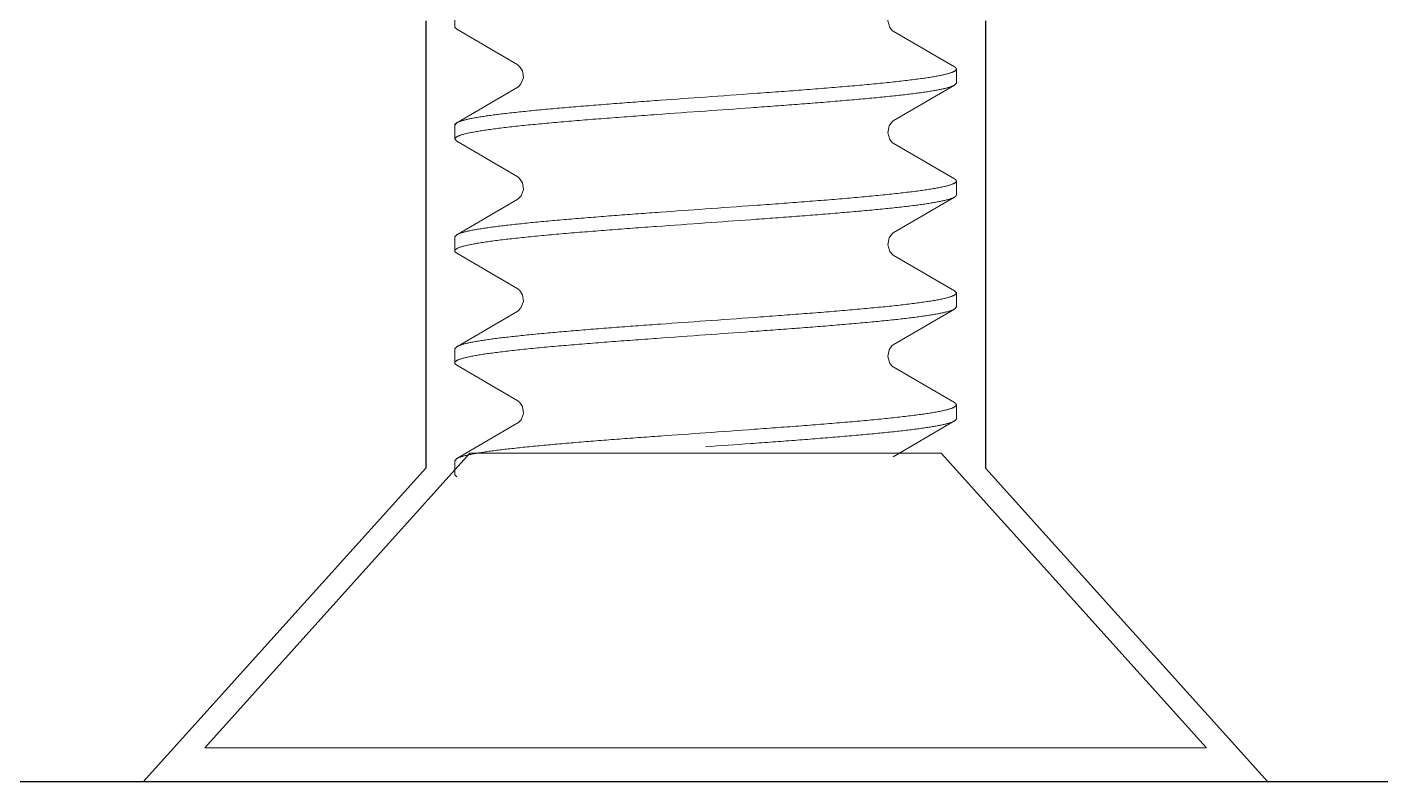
# Model space of a CAD drawing. Header units: inches. Extents: x -1.8 to 19, y -6.6 to 16.3.
# Drawn here: x 11.22 to 11.5223, y 10 to 10.1686 of the extents above; entities that cross this region are included whole.
import ezdxf

# ---------------------------------------------------------------- set-up
doc = ezdxf.new("R2010")
doc.units = ezdxf.units.IN
doc.header["$MEASUREMENT"] = 0
for name, color, linetype, lineweight, true_color in [('hardware', 30, 'Continuous', 9, 0xff7f00), ('hidden ... construction', 2, 'Continuous', 0, 0xffff00), ('top view', 7, 'Continuous', 25, 0xffffff)]:
    doc.layers.add(name, color=color, linetype=linetype, lineweight=lineweight, true_color=true_color)

# ---------------------------------------------------------------- blocks, each defined once
blk = doc.blocks.new('screw')
at = {"layer": 'hardware', "lineweight": 13}
for p, q in [((0, 0.11184), (0, -0.11184)), ((0.06579, 0.05263), (0, 0.11184)), ((0.06579, -0.05263), (0.06579, 0.05263)), ((0, -0.11184), (0.06579, -0.05263))]:
    blk.add_line(p, q, dxfattribs=at)
at = {"layer": 'hardware', "linetype": 'Continuous', "lineweight": 5}
for p, q in [((0.0605, 0.05558), (0.06099, 0.056)), ((0.06099, 0.056), (0.06411, 0.056)), ((0.0646, 0.05558), (0.06411, 0.056)), ((0.07256, 0.04192), (0.0646, 0.05558)), ((0.0855, 0.05558), (0.07753, 0.04192)), ((0.08599, 0.056), (0.08911, 0.056)), ((0.0896, 0.05558), (0.08911, 0.056)), ((0.09756, 0.04192), (0.0896, 0.05558)), ((0.1105, 0.05558), (0.10253, 0.04192)), ((0.11099, 0.056), (0.11411, 0.056)), ((0.1146, 0.05558), (0.11411, 0.056)), ((0.12256, 0.04192), (0.1146, 0.05558)), ((0.1355, 0.05558), (0.12753, 0.04192)), ((0.1355, 0.05558), (0.13599, 0.056)), ((0.13599, 0.056), (0.13911, 0.056)), ((0.13858, 0.056), (0.13911, 0.056)), ((0.1396, 0.05558), (0.13911, 0.056)), ((0.14756, 0.04192), (0.1396, 0.05558)), ((0.1605, 0.05558), (0.15253, 0.04192)), ((0.1605, 0.05558), (0.16099, 0.056)), ((0.16099, 0.056), (0.16411, 0.056)), ((0.07262, 0.04184), (0.07256, 0.04192)), ((0.07256, 0.04192), (0.07256, 0.04192)), ((0.09762, 0.04184), (0.09756, 0.04192)), ((0.09756, 0.04192), (0.09756, 0.04192)), ((0.12262, 0.04184), (0.12256, 0.04192)), ((0.12256, 0.04192), (0.12256, 0.04192)), ((0.12754, 0.04192), (0.12753, 0.04192)), ((0.14762, 0.04184), (0.14756, 0.04192)), ((0.14756, 0.04192), (0.14756, 0.04192)), ((0.06503, -0.04192), (0.073, -0.05558)), ((0.0771, -0.05558), (0.08506, -0.04192)), ((0.08506, -0.04192), (0.08506, -0.04192)), ((0.09003, -0.04192), (0.098, -0.05558)), ((0.1021, -0.05558), (0.11006, -0.04192)), ((0.11006, -0.04192), (0.11006, -0.04192)), ((0.11503, -0.04192), (0.123, -0.05558)), ((0.1271, -0.05558), (0.13506, -0.04192)), ((0.13506, -0.04192), (0.13506, -0.04192)), ((0.14004, -0.04192), (0.14003, -0.04192)), ((0.14003, -0.04192), (0.148, -0.05558)), ((0.1521, -0.05558), (0.16006, -0.04192)), ((0.16006, -0.04192), (0.16006, -0.04192)), ((0.07349, -0.056), (0.07661, -0.056)), ((0.098, -0.05558), (0.09849, -0.056)), ((0.09849, -0.056), (0.10161, -0.056)), ((0.1021, -0.05558), (0.10161, -0.056)), ((0.12349, -0.056), (0.12661, -0.056)), ((0.14849, -0.056), (0.148, -0.05558)), ((0.14849, -0.056), (0.15161, -0.056))]:
    blk.add_line(p, q, dxfattribs=at)
for points in [[(0.07328, 0.04121), (0.07266, 0.04178), (0.07262, 0.04184)], [(0.07754, 0.04192), (0.07752, 0.04189), (0.0772, 0.04152), (0.0762, 0.04089), (0.07467, 0.04069), (0.07328, 0.04121)], [(0.09828, 0.04122), (0.09766, 0.04178), (0.09762, 0.04184)], [(0.10254, 0.04192), (0.10252, 0.04189), (0.1022, 0.04152), (0.10119, 0.04089), (0.09966, 0.04069), (0.09828, 0.04122)], [(0.12328, 0.04121), (0.12266, 0.04178), (0.12262, 0.04184)], [(0.12754, 0.04192), (0.12752, 0.04189), (0.1272, 0.04152), (0.1262, 0.04089), (0.12467, 0.04069), (0.12328, 0.04121)], [(0.14828, 0.04122), (0.14766, 0.04179), (0.14762, 0.04184)], [(0.15254, 0.04192), (0.15251, 0.04189), (0.1522, 0.04152), (0.1512, 0.04089), (0.14966, 0.04069), (0.14828, 0.04122)], [(0.08506, -0.04192), (0.08516, -0.04178), (0.08586, -0.04116), (0.08737, -0.04067), (0.08889, -0.04097), (0.08976, -0.04158), (0.09002, -0.04189), (0.09004, -0.04192)], [(0.11006, -0.04192), (0.11016, -0.04178), (0.11086, -0.04116), (0.11237, -0.04067), (0.11389, -0.04097), (0.11476, -0.04158), (0.11502, -0.04189), (0.11504, -0.04192)], [(0.13506, -0.04192), (0.13516, -0.04178), (0.13586, -0.04116), (0.13737, -0.04067), (0.13889, -0.04097), (0.13976, -0.04158), (0.14002, -0.04189), (0.14004, -0.04192)], [(0.16006, -0.04192), (0.16016, -0.04178), (0.16086, -0.04116), (0.16237, -0.04067), (0.16389, -0.04097), (0.16476, -0.04158), (0.16502, -0.04189), (0.16504, -0.04192)]]:
    blk.add_lwpolyline(points, dxfattribs=at)
for points, knots in [([(0.07036, 0), (0.07012, 0.00336), (0.06977, 0.00837), (0.06929, 0.01498), (0.06893, 0.01978), (0.06857, 0.02442), (0.06821, 0.02886), (0.06785, 0.03307), (0.06749, 0.037), (0.06719, 0.04009), (0.06694, 0.04241), (0.06676, 0.04402), (0.06659, 0.04554), (0.06641, 0.04696), (0.06623, 0.04829), (0.06605, 0.04952), (0.06587, 0.05065), (0.06569, 0.05168), (0.06554, 0.05246), (0.06541, 0.05304), (0.06532, 0.05343), (0.06523, 0.0538), (0.06514, 0.05413), (0.06505, 0.05444), (0.06496, 0.05473), (0.06487, 0.05498), (0.06478, 0.05521), (0.06469, 0.0554), (0.06463, 0.05553), (0.0646, 0.05558)], [0, 0, 0, 0, 0.180604, 0.269093, 0.355364, 0.438739, 0.518553, 0.594145, 0.664899, 0.730249, 0.760729, 0.789667, 0.817007, 0.842691, 0.866667, 0.888893, 0.90933, 0.927939, 0.944683, 0.952348, 0.959541, 0.966258, 0.972499, 0.978263, 0.983551, 0.988364, 0.992705, 0.99658, 1, 1, 1, 1]), ([(0.0855, 0.05558), (0.08552, 0.05561), (0.08556, 0.05568), (0.08562, 0.05576), (0.08568, 0.05583), (0.08574, 0.05589), (0.0858, 0.05594), (0.08586, 0.05597), (0.08592, 0.056), (0.08597, 0.056), (0.08599, 0.056)], [0, 0, 0, 0, 0.172487, 0.328751, 0.469583, 0.5961, 0.709879, 0.813081, 0.908585, 1, 1, 1, 1]), ([(0.08599, 0.056), (0.086, 0.056), (0.08604, 0.056), (0.08609, 0.05598), (0.08613, 0.05596), (0.08618, 0.05593), (0.08623, 0.05589), (0.08628, 0.05585), (0.08633, 0.05579), (0.0864, 0.0557), (0.08648, 0.05557), (0.08658, 0.05539), (0.08668, 0.05517), (0.08677, 0.05491), (0.08687, 0.05463), (0.08697, 0.05431), (0.08706, 0.05396), (0.08716, 0.05358), (0.08726, 0.05316), (0.08736, 0.05272), (0.08745, 0.05224), (0.08759, 0.05154), (0.08775, 0.05058), (0.08795, 0.04935), (0.08814, 0.048), (0.08834, 0.04653), (0.08853, 0.04494), (0.08873, 0.04325), (0.08892, 0.04146), (0.08919, 0.03887), (0.08952, 0.03541), (0.08984, 0.03181), (0.09009, 0.02877), (0.09035, 0.02554), (0.09068, 0.02136), (0.09107, 0.0162), (0.09159, 0.00906), (0.09198, 0.00364), (0.09224, 0)], [0, 0, 0, 0, 0.000865, 0.001756, 0.002695, 0.003702, 0.004793, 0.005981, 0.007276, 0.008685, 0.011868, 0.015562, 0.019786, 0.02455, 0.029863, 0.035728, 0.042147, 0.049122, 0.056651, 0.064732, 0.073362, 0.082535, 0.102499, 0.124589, 0.148758, 0.174949, 0.203102, 0.233158, 0.265043, 0.298682, 0.370903, 0.449142, 0.490286, 0.532654, 0.620637, 0.712242, 0.806617, 1, 1, 1, 1]), ([(0.09536, 0), (0.09512, 0.00336), (0.09477, 0.00837), (0.09429, 0.01498), (0.09393, 0.01978), (0.09357, 0.02442), (0.09321, 0.02886), (0.09285, 0.03307), (0.09249, 0.037), (0.09219, 0.04009), (0.09194, 0.04241), (0.09176, 0.04402), (0.09159, 0.04554), (0.09141, 0.04696), (0.09123, 0.04829), (0.09105, 0.04952), (0.09087, 0.05065), (0.09069, 0.05168), (0.09054, 0.05246), (0.09041, 0.05304), (0.09032, 0.05343), (0.09023, 0.0538), (0.09014, 0.05413), (0.09005, 0.05444), (0.08996, 0.05473), (0.08987, 0.05498), (0.08978, 0.05521), (0.08969, 0.0554), (0.08963, 0.05553), (0.0896, 0.05558)], [0, 0, 0, 0, 0.180602, 0.269091, 0.355361, 0.438736, 0.518549, 0.594141, 0.664894, 0.730245, 0.760725, 0.789664, 0.817004, 0.842689, 0.866665, 0.888892, 0.90933, 0.927938, 0.944682, 0.952348, 0.959541, 0.966258, 0.972499, 0.978263, 0.983551, 0.988364, 0.992705, 0.99658, 1, 1, 1, 1]), ([(0.1105, 0.05558), (0.11052, 0.05561), (0.11056, 0.05568), (0.11062, 0.05576), (0.11068, 0.05583), (0.11074, 0.05589), (0.1108, 0.05594), (0.11086, 0.05597), (0.11092, 0.056), (0.11097, 0.056), (0.11099, 0.056)], [0, 0, 0, 0, 0.17248, 0.328716, 0.469522, 0.596036, 0.709826, 0.813047, 0.90857, 1, 1, 1, 1]), ([(0.11099, 0.056), (0.111, 0.056), (0.11104, 0.056), (0.11109, 0.05598), (0.11113, 0.05596), (0.11118, 0.05593), (0.11123, 0.05589), (0.11128, 0.05585), (0.11133, 0.05579), (0.1114, 0.0557), (0.11148, 0.05557), (0.11158, 0.05539), (0.11168, 0.05517), (0.11177, 0.05491), (0.11187, 0.05463), (0.11197, 0.05431), (0.11206, 0.05396), (0.11216, 0.05358), (0.11226, 0.05316), (0.11239, 0.05255), (0.11256, 0.0517), (0.11275, 0.05058), (0.11295, 0.04935), (0.11314, 0.048), (0.11334, 0.04653), (0.11353, 0.04494), (0.11373, 0.04325), (0.11392, 0.04146), (0.11412, 0.03957), (0.11431, 0.03758), (0.11458, 0.03475), (0.11491, 0.03101), (0.11529, 0.02631), (0.11568, 0.02136), (0.11607, 0.0162), (0.11659, 0.00906), (0.11698, 0.00364), (0.11724, 0)], [0, 0, 0, 0, 0.000865, 0.001756, 0.002694, 0.003701, 0.004793, 0.005981, 0.007276, 0.008686, 0.011869, 0.015563, 0.019786, 0.02455, 0.029862, 0.035727, 0.042147, 0.049123, 0.056653, 0.064734, 0.082536, 0.102499, 0.12459, 0.148758, 0.174946, 0.203098, 0.233152, 0.265036, 0.298672, 0.333984, 0.370891, 0.449128, 0.532642, 0.620627, 0.712236, 0.806617, 1, 1, 1, 1]), ([(0.12036, 0), (0.12012, 0.00336), (0.11977, 0.00837), (0.11929, 0.01498), (0.11893, 0.01978), (0.11857, 0.02442), (0.11821, 0.02886), (0.11785, 0.03307), (0.11749, 0.037), (0.11719, 0.04009), (0.11694, 0.04241), (0.11676, 0.04402), (0.11659, 0.04554), (0.11641, 0.04696), (0.11623, 0.04829), (0.11605, 0.04952), (0.11587, 0.05065), (0.11569, 0.05168), (0.11554, 0.05246), (0.11541, 0.05304), (0.11532, 0.05343), (0.11523, 0.0538), (0.11514, 0.05413), (0.11505, 0.05444), (0.11496, 0.05473), (0.11487, 0.05498), (0.11478, 0.05521), (0.11469, 0.0554), (0.11463, 0.05553), (0.1146, 0.05558)], [0, 0, 0, 0, 0.180602, 0.269091, 0.35536, 0.438735, 0.518549, 0.594141, 0.664894, 0.730244, 0.760725, 0.789664, 0.817004, 0.842688, 0.866665, 0.888892, 0.909329, 0.927938, 0.944682, 0.952348, 0.959541, 0.966258, 0.972499, 0.978263, 0.983551, 0.988364, 0.992705, 0.99658, 1, 1, 1, 1]), ([(0.13599, 0.056), (0.136, 0.056), (0.13604, 0.056), (0.13609, 0.05598), (0.13613, 0.05596), (0.13618, 0.05593), (0.13623, 0.05589), (0.13628, 0.05585), (0.13633, 0.05579), (0.1364, 0.0557), (0.13648, 0.05557), (0.13658, 0.05539), (0.13668, 0.05517), (0.13677, 0.05491), (0.13687, 0.05463), (0.13697, 0.05431), (0.13706, 0.05396), (0.13716, 0.05358), (0.13726, 0.05316), (0.13739, 0.05255), (0.13756, 0.0517), (0.13775, 0.05058), (0.13795, 0.04935), (0.13814, 0.04799), (0.13834, 0.04653), (0.13853, 0.04494), (0.13873, 0.04325), (0.13892, 0.04146), (0.13912, 0.03957), (0.13931, 0.03758), (0.13958, 0.03475), (0.13991, 0.03101), (0.14029, 0.02631), (0.14068, 0.02136), (0.14107, 0.0162), (0.14159, 0.00906), (0.14198, 0.00364), (0.14224, 0)], [0, 0, 0, 0, 0.000865, 0.001756, 0.002695, 0.003703, 0.004795, 0.005984, 0.007279, 0.008689, 0.01187, 0.015562, 0.019784, 0.024548, 0.029862, 0.03573, 0.042151, 0.049127, 0.056656, 0.064735, 0.082536, 0.102506, 0.124599, 0.148766, 0.174956, 0.203113, 0.23317, 0.265053, 0.29869, 0.334004, 0.37091, 0.449142, 0.532655, 0.620633, 0.712238, 0.806623, 1, 1, 1, 1]), ([(0.13911, 0.056), (0.13913, 0.056), (0.13917, 0.056), (0.13924, 0.05597), (0.1393, 0.05594), (0.13936, 0.05589), (0.13942, 0.05583), (0.13948, 0.05576), (0.13954, 0.05568), (0.13958, 0.05561), (0.1396, 0.05558)], [0, 0, 0, 0, 0.091445, 0.186959, 0.290159, 0.40394, 0.530472, 0.671308, 0.827554, 1, 1, 1, 1]), ([(0.14536, 0), (0.14512, 0.00336), (0.14477, 0.00837), (0.14429, 0.01498), (0.14393, 0.01978), (0.14357, 0.02442), (0.14321, 0.02886), (0.14285, 0.03307), (0.14249, 0.037), (0.14219, 0.04009), (0.14194, 0.04241), (0.14176, 0.04402), (0.14159, 0.04554), (0.14141, 0.04696), (0.14123, 0.04829), (0.14105, 0.04952), (0.14087, 0.05065), (0.14069, 0.05168), (0.14054, 0.05246), (0.14041, 0.05304), (0.14032, 0.05343), (0.14023, 0.0538), (0.14014, 0.05413), (0.14005, 0.05444), (0.13996, 0.05473), (0.13987, 0.05498), (0.13978, 0.05521), (0.13969, 0.0554), (0.13963, 0.05553), (0.1396, 0.05558)], [0, 0, 0, 0, 0.180602, 0.26909, 0.355359, 0.438733, 0.518546, 0.594137, 0.66489, 0.73024, 0.760721, 0.789661, 0.817002, 0.842687, 0.866664, 0.888891, 0.909329, 0.927938, 0.944682, 0.952348, 0.95954, 0.966258, 0.972499, 0.978263, 0.983551, 0.988364, 0.992705, 0.99658, 1, 1, 1, 1]), ([(0.06724, 0), (0.06748, -0.00336), (0.06783, -0.00837), (0.06831, -0.01498), (0.06867, -0.01978), (0.06903, -0.02442), (0.06939, -0.02886), (0.06975, -0.03307), (0.0701, -0.037), (0.07041, -0.04009), (0.07065, -0.04241), (0.07083, -0.04402), (0.07101, -0.04554), (0.07119, -0.04696), (0.07137, -0.04829), (0.07155, -0.04952), (0.07173, -0.05065), (0.07191, -0.05168), (0.07206, -0.05246), (0.07219, -0.05304), (0.07228, -0.05343), (0.07237, -0.0538), (0.07246, -0.05413), (0.07255, -0.05444), (0.07263, -0.05473), (0.07272, -0.05498), (0.07281, -0.05521), (0.0729, -0.0554), (0.07297, -0.05553), (0.073, -0.05558)], [0, 0, 0, 0, 0.180612, 0.269088, 0.355352, 0.438729, 0.518543, 0.594132, 0.664891, 0.730241, 0.760726, 0.789668, 0.817006, 0.842689, 0.866668, 0.888898, 0.909332, 0.927936, 0.944681, 0.952349, 0.959543, 0.96626, 0.9725, 0.978262, 0.983548, 0.988359, 0.9927, 0.996578, 1, 1, 1, 1]), ([(0.07661, -0.056), (0.07659, -0.056), (0.07656, -0.056), (0.07651, -0.05598), (0.07646, -0.05596), (0.07639, -0.05592), (0.07631, -0.05584), (0.07621, -0.05572), (0.07612, -0.05557), (0.07602, -0.05539), (0.07592, -0.05517), (0.07582, -0.05491), (0.07573, -0.05463), (0.07563, -0.05431), (0.07553, -0.05396), (0.07544, -0.05358), (0.07534, -0.05316), (0.07524, -0.05272), (0.07514, -0.05224), (0.07501, -0.05154), (0.07484, -0.05058), (0.07465, -0.04935), (0.07446, -0.048), (0.07426, -0.04653), (0.07407, -0.04494), (0.07387, -0.04325), (0.07368, -0.04146), (0.07348, -0.03957), (0.07329, -0.03758), (0.07302, -0.03475), (0.07269, -0.03101), (0.0723, -0.02631), (0.07192, -0.02136), (0.07153, -0.0162), (0.07101, -0.00906), (0.07062, -0.00364), (0.07036, 0)], [0, 0, 0, 0, 0.000865, 0.001756, 0.002694, 0.003701, 0.005978, 0.008681, 0.011864, 0.015558, 0.019782, 0.024546, 0.029858, 0.035723, 0.042143, 0.049119, 0.056649, 0.06473, 0.073359, 0.082533, 0.102497, 0.124587, 0.148755, 0.174945, 0.203097, 0.233151, 0.265035, 0.298672, 0.333985, 0.370892, 0.44913, 0.532644, 0.620629, 0.712239, 0.806619, 1, 1, 1, 1]), ([(0.09224, 0), (0.09248, -0.00336), (0.09283, -0.00837), (0.09331, -0.01498), (0.09367, -0.01978), (0.09403, -0.02442), (0.09439, -0.02886), (0.09475, -0.03307), (0.0951, -0.037), (0.09541, -0.04009), (0.09565, -0.04241), (0.09583, -0.04402), (0.09601, -0.04554), (0.09619, -0.04696), (0.09637, -0.04829), (0.09655, -0.04952), (0.09673, -0.05065), (0.09691, -0.05168), (0.09706, -0.05246), (0.09719, -0.05304), (0.09728, -0.05343), (0.09737, -0.0538), (0.09746, -0.05413), (0.09755, -0.05444), (0.09763, -0.05473), (0.09772, -0.05498), (0.09781, -0.05521), (0.0979, -0.0554), (0.09797, -0.05553), (0.098, -0.05558)], [0, 0, 0, 0, 0.180604, 0.26909, 0.355358, 0.43873, 0.518541, 0.594129, 0.664882, 0.730232, 0.760714, 0.789655, 0.816997, 0.842683, 0.86666, 0.888889, 0.909328, 0.927936, 0.944681, 0.952347, 0.95954, 0.966257, 0.972499, 0.978264, 0.983552, 0.988364, 0.992704, 0.99658, 1, 1, 1, 1]), ([(0.10161, -0.056), (0.10159, -0.056), (0.10156, -0.056), (0.10151, -0.05598), (0.10146, -0.05596), (0.10141, -0.05593), (0.10137, -0.05589), (0.10132, -0.05585), (0.10127, -0.05579), (0.1012, -0.0557), (0.10112, -0.05557), (0.10102, -0.05539), (0.10092, -0.05517), (0.10082, -0.05491), (0.10073, -0.05463), (0.10063, -0.05431), (0.10053, -0.05396), (0.10044, -0.05358), (0.10034, -0.05316), (0.10024, -0.05272), (0.10014, -0.05224), (0.10001, -0.05154), (0.09984, -0.05058), (0.09965, -0.04935), (0.09946, -0.048), (0.09926, -0.04653), (0.09907, -0.04494), (0.09887, -0.04325), (0.09868, -0.04146), (0.09848, -0.03957), (0.09829, -0.03758), (0.09802, -0.03475), (0.09769, -0.03101), (0.0973, -0.02631), (0.09692, -0.02136), (0.09653, -0.0162), (0.09601, -0.00906), (0.09562, -0.00364), (0.09536, 0)], [0, 0, 0, 0, 0.000865, 0.001756, 0.002694, 0.003701, 0.004793, 0.005982, 0.007278, 0.008688, 0.011871, 0.015564, 0.019787, 0.02455, 0.029862, 0.035727, 0.042147, 0.049124, 0.056653, 0.064734, 0.073362, 0.082535, 0.102499, 0.12459, 0.148758, 0.174946, 0.203099, 0.233154, 0.265037, 0.298674, 0.333987, 0.370895, 0.449132, 0.532648, 0.620632, 0.71224, 0.806621, 1, 1, 1, 1]), ([(0.11724, 0), (0.11748, -0.00336), (0.11783, -0.00837), (0.11831, -0.01498), (0.11867, -0.01978), (0.11903, -0.02442), (0.11939, -0.02886), (0.11975, -0.03307), (0.1201, -0.037), (0.12041, -0.04009), (0.12065, -0.04241), (0.12083, -0.04402), (0.12101, -0.04554), (0.12119, -0.04696), (0.12137, -0.04829), (0.12155, -0.04952), (0.12173, -0.05065), (0.12191, -0.05168), (0.12206, -0.05246), (0.12219, -0.05304), (0.12228, -0.05343), (0.12237, -0.0538), (0.12246, -0.05413), (0.12255, -0.05444), (0.12263, -0.05473), (0.12272, -0.05498), (0.12281, -0.05521), (0.1229, -0.0554), (0.12297, -0.05553), (0.123, -0.05558)], [0, 0, 0, 0, 0.180608, 0.269091, 0.355361, 0.438739, 0.518555, 0.594145, 0.664901, 0.73025, 0.760732, 0.789672, 0.81701, 0.842692, 0.866669, 0.888897, 0.909333, 0.927938, 0.944681, 0.952349, 0.959543, 0.966261, 0.972503, 0.978266, 0.983551, 0.988362, 0.992702, 0.996578, 1, 1, 1, 1]), ([(0.12661, -0.056), (0.12659, -0.056), (0.12656, -0.056), (0.12651, -0.05598), (0.12646, -0.05596), (0.12639, -0.05592), (0.12631, -0.05584), (0.12621, -0.05572), (0.12612, -0.05557), (0.12602, -0.05539), (0.12592, -0.05517), (0.12582, -0.05491), (0.12573, -0.05463), (0.12563, -0.05431), (0.12553, -0.05396), (0.12544, -0.05358), (0.12534, -0.05316), (0.12524, -0.05272), (0.12514, -0.05224), (0.12501, -0.05154), (0.12484, -0.05058), (0.12465, -0.04935), (0.12446, -0.048), (0.12426, -0.04653), (0.12407, -0.04494), (0.12387, -0.04325), (0.12368, -0.04146), (0.12341, -0.03887), (0.12308, -0.03541), (0.12269, -0.03101), (0.1223, -0.02631), (0.12192, -0.02136), (0.12153, -0.0162), (0.12101, -0.00906), (0.12062, -0.00364), (0.12036, 0)], [0, 0, 0, 0, 0.000865, 0.001756, 0.002694, 0.003701, 0.005978, 0.008681, 0.011864, 0.015558, 0.019782, 0.024546, 0.029859, 0.035724, 0.042144, 0.049119, 0.056649, 0.06473, 0.07336, 0.082533, 0.102497, 0.124587, 0.148755, 0.174944, 0.203097, 0.233152, 0.265036, 0.298673, 0.370894, 0.449132, 0.532647, 0.620632, 0.712241, 0.806619, 1, 1, 1, 1]), ([(0.148, -0.05558), (0.14797, -0.05553), (0.1479, -0.0554), (0.14781, -0.05521), (0.14772, -0.05498), (0.14763, -0.05473), (0.14755, -0.05444), (0.14746, -0.05413), (0.14737, -0.0538), (0.14728, -0.05343), (0.14719, -0.05304), (0.14706, -0.05246), (0.14691, -0.05168), (0.14673, -0.05065), (0.14655, -0.04952), (0.14637, -0.04829), (0.14619, -0.04696), (0.14601, -0.04554), (0.14583, -0.04402), (0.14565, -0.04241), (0.14541, -0.04009), (0.1451, -0.037), (0.14475, -0.03307), (0.14439, -0.02886), (0.14403, -0.02442), (0.14367, -0.01978), (0.14331, -0.01498), (0.14283, -0.00837), (0.14248, -0.00336), (0.14224, 0)], [0, 0, 0, 0, 0.00342, 0.007296, 0.011636, 0.016448, 0.021736, 0.0275, 0.033741, 0.040459, 0.047651, 0.055317, 0.07206, 0.090667, 0.111104, 0.13333, 0.157307, 0.182991, 0.210332, 0.239273, 0.269755, 0.335109, 0.405865, 0.481457, 0.561268, 0.64464, 0.730906, 0.819393, 1, 1, 1, 1]), ([(0.15161, -0.056), (0.15159, -0.056), (0.15156, -0.056), (0.15151, -0.05598), (0.15146, -0.05596), (0.15141, -0.05593), (0.15137, -0.05589), (0.15132, -0.05585), (0.15127, -0.05579), (0.1512, -0.0557), (0.15112, -0.05557), (0.15102, -0.05539), (0.15092, -0.05517), (0.15082, -0.05491), (0.15073, -0.05463), (0.15063, -0.05431), (0.15053, -0.05396), (0.15044, -0.05358), (0.15034, -0.05316), (0.15024, -0.05272), (0.15014, -0.05224), (0.15001, -0.05154), (0.14984, -0.05058), (0.14965, -0.04935), (0.14946, -0.048), (0.14926, -0.04653), (0.14907, -0.04494), (0.14887, -0.04325), (0.14868, -0.04146), (0.14841, -0.03887), (0.14808, -0.03541), (0.14776, -0.03181), (0.14751, -0.02877), (0.14724, -0.02554), (0.14692, -0.02136), (0.14653, -0.0162), (0.14601, -0.00906), (0.14562, -0.00364), (0.14536, 0)], [0, 0, 0, 0, 0.000865, 0.001756, 0.002695, 0.003702, 0.004793, 0.005981, 0.007276, 0.008685, 0.011868, 0.015562, 0.019786, 0.024551, 0.029864, 0.035729, 0.042148, 0.049123, 0.056652, 0.064734, 0.073363, 0.082537, 0.102501, 0.12459, 0.148758, 0.174948, 0.203101, 0.233155, 0.26504, 0.298678, 0.370898, 0.449137, 0.490282, 0.532651, 0.620636, 0.712243, 0.806619, 1, 1, 1, 1]), ([(0.073, -0.05558), (0.07302, -0.05561), (0.07306, -0.05568), (0.07312, -0.05576), (0.07318, -0.05583), (0.07324, -0.05589), (0.0733, -0.05594), (0.07336, -0.05597), (0.07342, -0.056), (0.07347, -0.056), (0.07349, -0.056)], [0, 0, 0, 0, 0.172482, 0.328721, 0.469528, 0.596041, 0.70983, 0.813049, 0.908571, 1, 1, 1, 1]), ([(0.0771, -0.05558), (0.07708, -0.05561), (0.07704, -0.05568), (0.07698, -0.05576), (0.07692, -0.05583), (0.07686, -0.05589), (0.0768, -0.05594), (0.07674, -0.05597), (0.07667, -0.056), (0.07663, -0.056), (0.07661, -0.056)], [0, 0, 0, 0, 0.172481, 0.328721, 0.469529, 0.596042, 0.709831, 0.813049, 0.908571, 1, 1, 1, 1]), ([(0.123, -0.05558), (0.12302, -0.05561), (0.12306, -0.05568), (0.12312, -0.05576), (0.12318, -0.05583), (0.12324, -0.05589), (0.1233, -0.05594), (0.12336, -0.05597), (0.12342, -0.056), (0.12347, -0.056), (0.12349, -0.056)], [0, 0, 0, 0, 0.172456, 0.328718, 0.469576, 0.596132, 0.709931, 0.813129, 0.908613, 1, 1, 1, 1]), ([(0.1271, -0.05558), (0.12708, -0.05561), (0.12704, -0.05568), (0.12698, -0.05576), (0.12692, -0.05583), (0.12686, -0.05589), (0.1268, -0.05594), (0.12674, -0.05597), (0.12667, -0.056), (0.12663, -0.056), (0.12661, -0.056)], [0, 0, 0, 0, 0.172485, 0.328731, 0.469541, 0.596053, 0.70984, 0.813055, 0.908574, 1, 1, 1, 1]), ([(0.15161, -0.056), (0.15163, -0.056), (0.15167, -0.056), (0.15174, -0.05597), (0.1518, -0.05594), (0.15186, -0.05589), (0.15192, -0.05583), (0.15198, -0.05576), (0.15204, -0.05568), (0.15208, -0.05561), (0.1521, -0.05558)], [0, 0, 0, 0, 0.091398, 0.186902, 0.290138, 0.403973, 0.530539, 0.67138, 0.827601, 1, 1, 1, 1]), ([(0.1521, -0.05558), (0.15208, -0.05561), (0.15204, -0.05568), (0.15198, -0.05576), (0.15192, -0.05583), (0.15186, -0.05589), (0.1518, -0.05594), (0.15174, -0.05597), (0.15167, -0.056), (0.15163, -0.056), (0.15161, -0.056)], [0, 0, 0, 0, 0.172484, 0.328747, 0.469579, 0.596098, 0.709878, 0.81308, 0.908584, 1, 1, 1, 1])]:
    blk.add_open_spline(points, degree=3, knots=knots, dxfattribs=at)

msp = doc.modelspace()

# ---------------------------------------------------------------- linework, layer by layer
at = {"layer": 'hidden ... construction'}
msp.add_xline((10, 10), (1, 0), dxfattribs=at)
at = {"layer": 'top view'}
for p, q in [((11.309, 10.17), (11.309, 10.07006)), ((11.434, 10.17), (11.434, 10.07006)), ((11.309, 10.07006), (11.24594, 10)), ((11.434, 10.07006), (11.49706, 10)), ((13.61744, 10), (4.39701, 10))]:
    msp.add_line(p, q, dxfattribs=at)

# ---------------------------------------------------------------- block references
at = {"layer": 'hardware', "rotation": 90}
msp.add_blockref('screw', (11.3715, 10.00762), dxfattribs=at)

doc.saveas('drawing.dxf')
